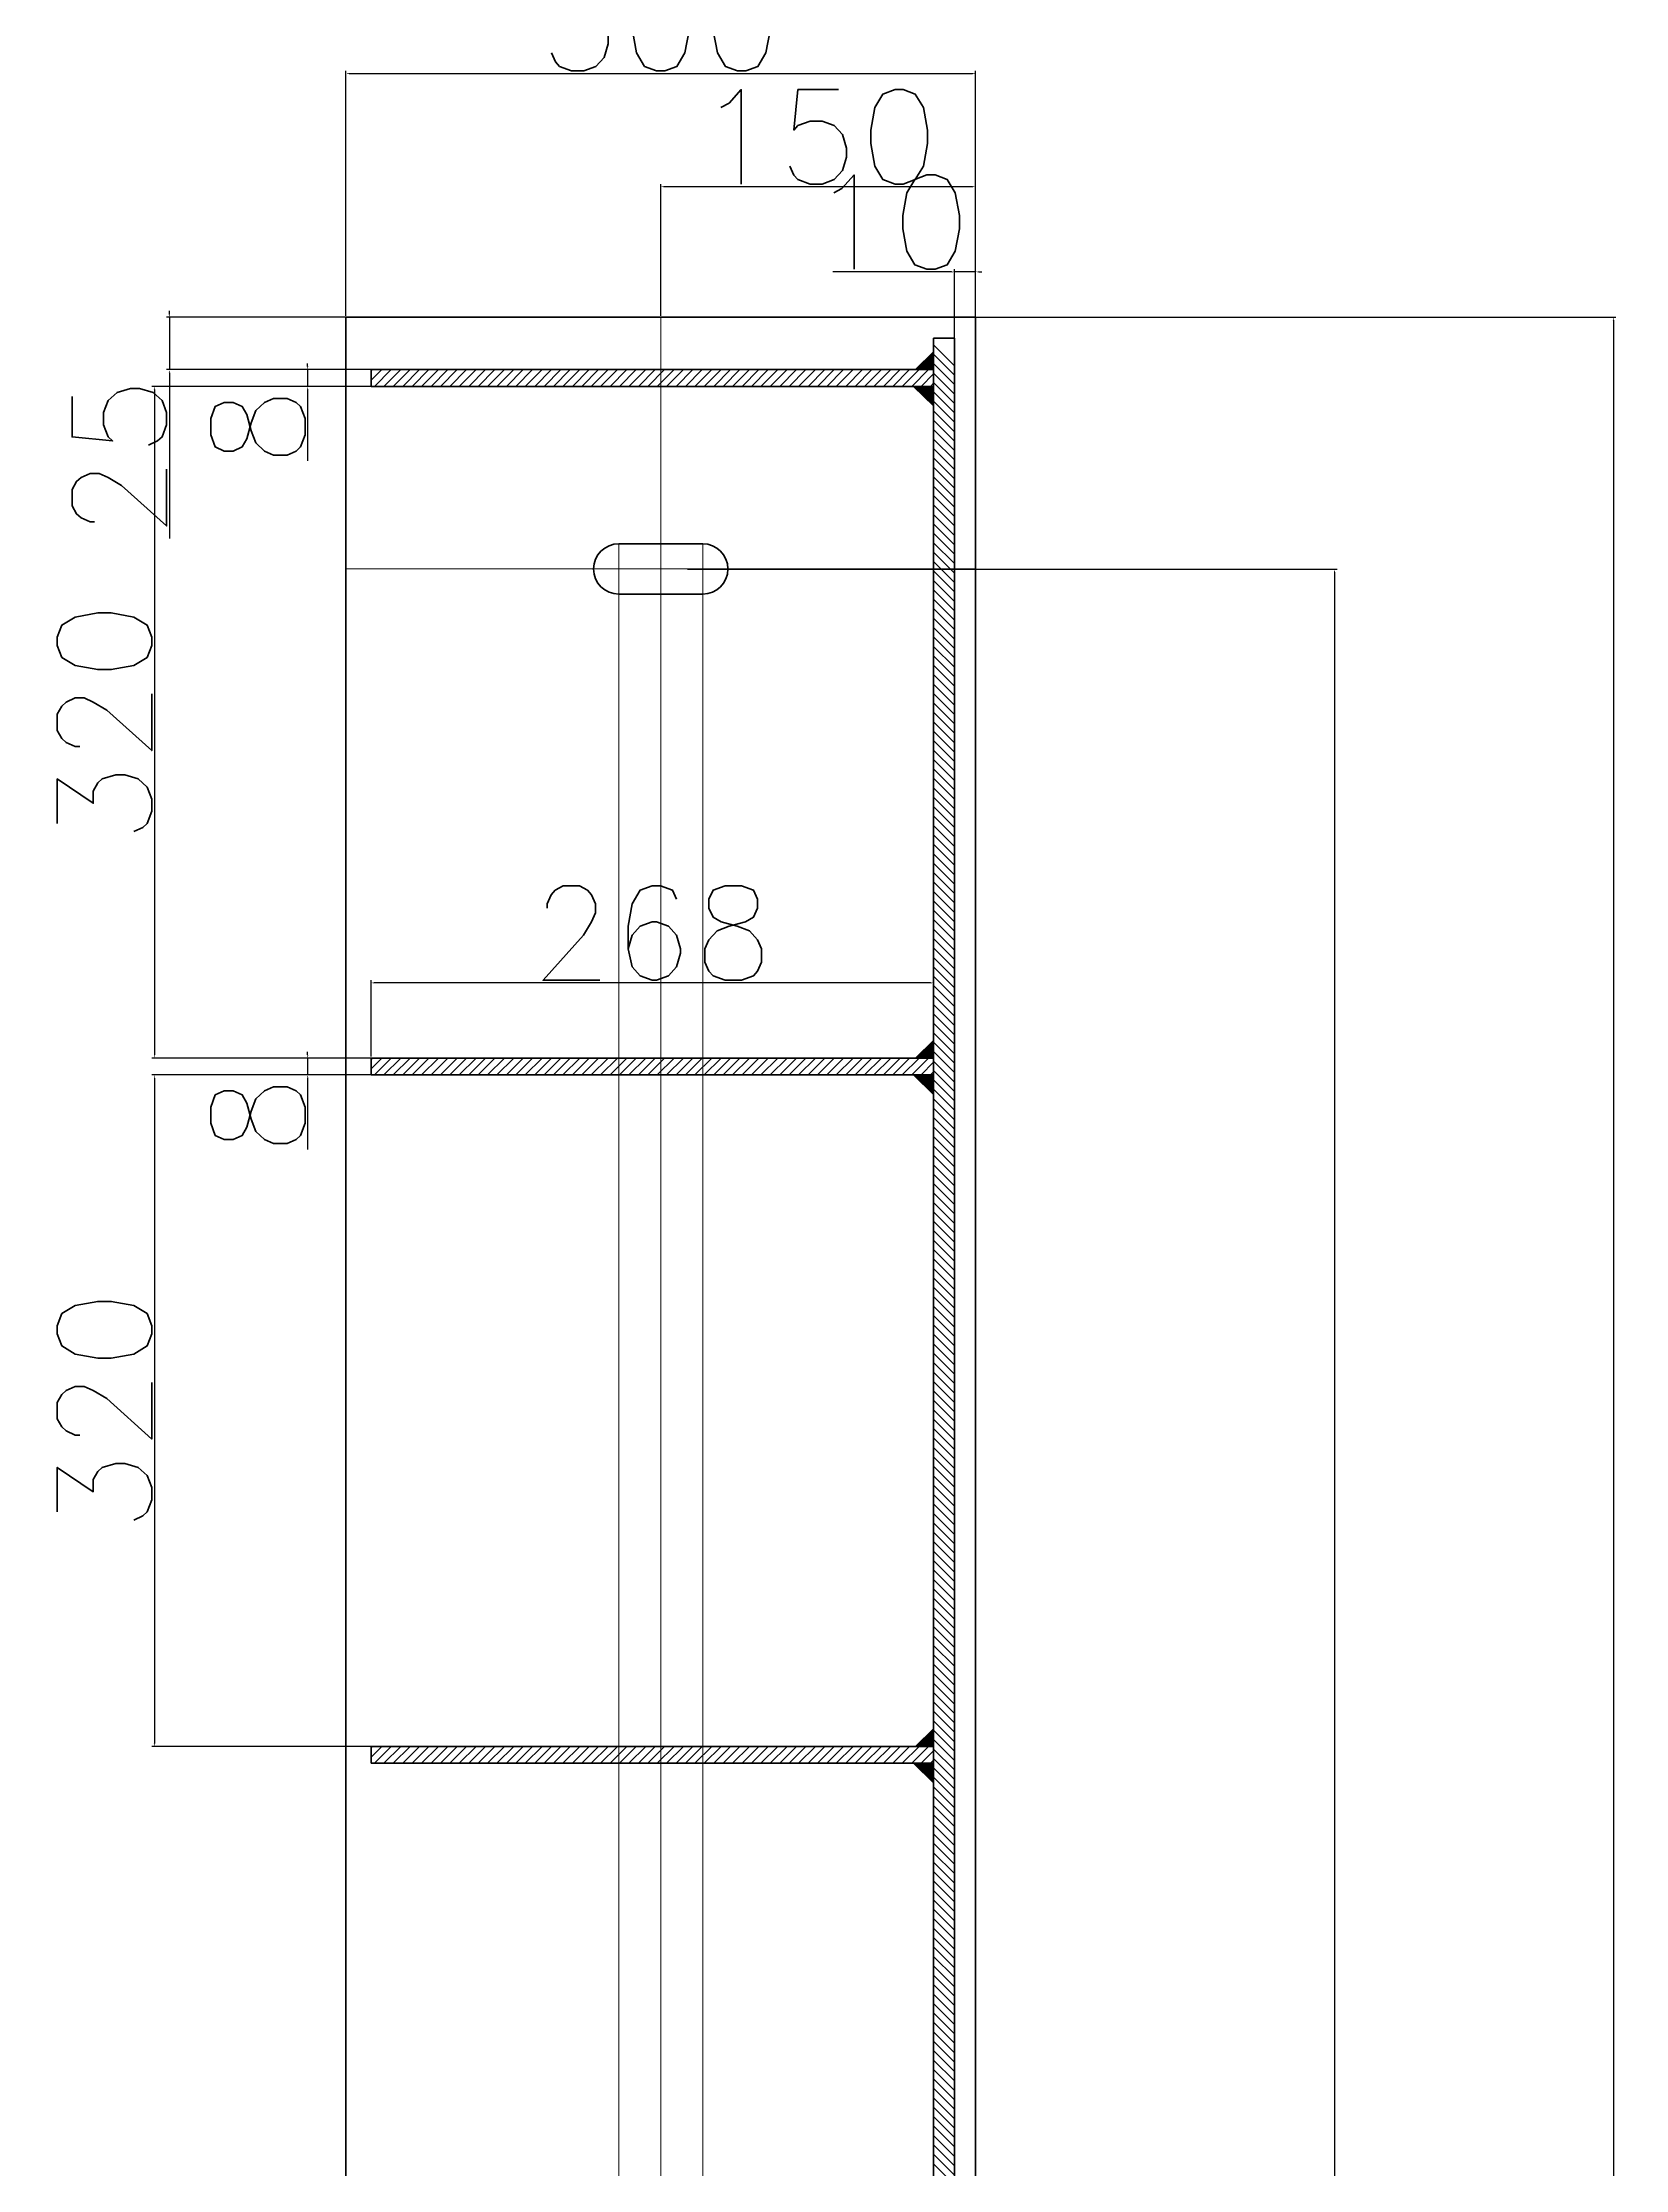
# Model space of a CAD drawing. Extents: x -11028 to 1475, y 2438 to 11279.
# Drawn here: x -5623 to -4869, y 4374 to 5388 of the extents above; entities that cross this region are included whole.
import ezdxf

# ---------------------------------------------------------------- set-up
doc = ezdxf.new("R2010")
doc.units = 0
doc.linetypes.add('ACAD_ISO04W100', pattern=[30.5, 24, -3, 0.5, -3])
doc.layers.get('DEFPOINTS').update_dxf_attribs({"linetype": 'CONTINUOUS', "lineweight": 13})
for name, color, linetype, lineweight in [('1粗实线', 3, 'CONTINUOUS', 40), ('2细实线', 7, 'CONTINUOUS', 25), ('3中心线', 30, 'ACAD_ISO04W100', 20)]:
    doc.layers.add(name, color=color, linetype=linetype, lineweight=lineweight)
doc.styles.add('ST3', font='txt.shx', dxfattribs={"height": 45, "bigfont": 'intecad.shx'})
doc.dimstyles.get("Standard").update_dxf_attribs({"dimtxt": 0.18, "dimasz": 0.18, "dimexe": 0.18, "dimexo": 0.0625, "dimgap": 0.09, "dimtad": 0, "dimtih": 1, "dimtoh": 1, "dimdec": 4, "dimzin": 0, "dimdsep": 46, "dimtxsty": 'Standard', "dimcen": 0.09, "dimadec": 0, "dimazin": 0, "dimtfac": 1, "dimtdec": 4, "dimtofl": 0, "dimtmove": 0, "dimatfit": 3, "dimfxl": 0, "dimtolj": 1, "dimtzin": 0, "dimarcsym": 0})

# ---------------------------------------------------------------- blocks, each defined once
blk = doc.blocks.new('*D52')
at = {"layer": '2细实线', "color": 7, "linetype": 'ByBlock', "lineweight": -2}
for p, q in [((-5255.3, 5256.8), (-4873.3, 5256.8)), ((-4874.5, 5255.3), (-4874.5, 3218.3)), ((-5255.3, 3216.8), (-4873.3, 3216.8))]:
    blk.add_line(p, q, dxfattribs=at)
at = {"layer": '2细实线', "color": 7, "linetype": 'ByBlock'}
for points in [[(-4874.8, 5255.3), (-4874.3, 5255.3), (-4874.5, 5256.8)], [(-4874.8, 3218.3), (-4874.3, 3218.3), (-4874.5, 3216.8)]]:
    blk.add_solid(points, dxfattribs=at)
at = {"layer": 'DEFPOINTS', "color": 0, "linetype": 'ByBlock'}
for p in [(-5255.9, 5256.8), (-5255.9, 3216.8), (-4874.5, 3216.8)]:
    blk.add_point(p, dxfattribs=at)
at = {"layer": '2细实线', "color": 7, "linetype": 'ByBlock', "insert": (-4898.3, 4236.8), "char_height": 45, "attachment_point": 5, "rotation": 90, "style": 'ST3'}
blk.add_mtext('\\A1;2040', dxfattribs=at)
blk = doc.blocks.new('*D53')
at = {"layer": '2细实线', "color": 7, "linetype": 'ByBlock', "lineweight": -2}
for p, q in [((-5315.7, 5136.8), (-5006.1, 5136.8)), ((-5007.4, 5135.3), (-5007.4, 3338.3)), ((-5272.4, 3336.8), (-5006.1, 3336.8))]:
    blk.add_line(p, q, dxfattribs=at)
at = {"layer": '2细实线', "color": 7, "linetype": 'ByBlock'}
for points in [[(-5007.6, 5135.3), (-5007.1, 5135.3), (-5007.4, 5136.8)], [(-5007.6, 3338.3), (-5007.1, 3338.3), (-5007.4, 3336.8)]]:
    blk.add_solid(points, dxfattribs=at)
at = {"layer": 'DEFPOINTS', "color": 0, "linetype": 'ByBlock'}
for p in [(-5316.4, 5136.8), (-5273.1, 3336.8), (-5007.4, 3336.8)]:
    blk.add_point(p, dxfattribs=at)
at = {"layer": '2细实线', "color": 7, "linetype": 'ByBlock', "insert": (-5031.1, 4236.8), "char_height": 45, "attachment_point": 5, "rotation": 90, "style": 'ST3'}
blk.add_mtext('\\A1;1800', dxfattribs=at)
blk = doc.blocks.new('*D54')
at = {"layer": '2细实线', "color": 7, "linetype": 'ByBlock', "lineweight": -2}
for p, q in [((-5188.4, 5227.3), (-5188.4, 5279.6)), ((-5178.4, 5227.3), (-5178.4, 5279.6)), ((-5189.9, 5278.4), (-5246.4, 5278.4)), ((-5178.4, 5278.4), (-5188.4, 5278.4)), ((-5176.9, 5278.4), (-5175.4, 5278.4))]:
    blk.add_line(p, q, dxfattribs=at)
at = {"layer": '2细实线', "color": 7, "linetype": 'ByBlock'}
for points in [[(-5189.9, 5278.6), (-5189.9, 5278.1), (-5188.4, 5278.4)], [(-5176.9, 5278.6), (-5176.9, 5278.1), (-5178.4, 5278.4)]]:
    blk.add_solid(points, dxfattribs=at)
at = {"layer": 'DEFPOINTS', "color": 0, "linetype": 'ByBlock'}
for p in [(-5188.4, 5278.4), (-5188.4, 5226.7), (-5178.4, 5226.7)]:
    blk.add_point(p, dxfattribs=at)
at = {"layer": '2细实线', "color": 7, "linetype": 'ByBlock', "insert": (-5218.9, 5302.1), "char_height": 45, "attachment_point": 5, "style": 'ST3'}
blk.add_mtext('\\A1;10', dxfattribs=at)
blk = doc.blocks.new('*D55')
at = {"layer": '2细实线', "color": 7, "linetype": 'ByBlock', "lineweight": -2}
for p, q in [((-5328.4, 5257.5), (-5328.4, 5320.2)), ((-5178.4, 5227.3), (-5178.4, 5320.2)), ((-5179.9, 5318.9), (-5326.9, 5318.9))]:
    blk.add_line(p, q, dxfattribs=at)
at = {"layer": '2细实线', "color": 7, "linetype": 'ByBlock'}
for points in [[(-5326.9, 5319.2), (-5326.9, 5318.7), (-5328.4, 5318.9)], [(-5179.9, 5319.2), (-5179.9, 5318.7), (-5178.4, 5318.9)]]:
    blk.add_solid(points, dxfattribs=at)
at = {"layer": 'DEFPOINTS', "color": 0, "linetype": 'ByBlock'}
for p in [(-5328.4, 5318.9), (-5328.4, 5256.8), (-5178.4, 5226.7)]:
    blk.add_point(p, dxfattribs=at)
at = {"layer": '2细实线', "color": 7, "linetype": 'ByBlock', "insert": (-5253.4, 5342.7), "char_height": 45, "attachment_point": 5, "style": 'ST3'}
blk.add_mtext('\\A1;150', dxfattribs=at)
blk = doc.blocks.new('*D56')
at = {"layer": '2细实线', "color": 7, "linetype": 'ByBlock', "lineweight": -2}
for p, q in [((-5478.4, 5257.5), (-5478.4, 5374.1)), ((-5179.9, 5372.8), (-5476.9, 5372.8)), ((-5178.4, 5227.3), (-5178.4, 5374.1))]:
    blk.add_line(p, q, dxfattribs=at)
at = {"layer": '2细实线', "color": 7, "linetype": 'ByBlock'}
for points in [[(-5476.9, 5373.1), (-5476.9, 5372.6), (-5478.4, 5372.8)], [(-5179.9, 5373.1), (-5179.9, 5372.6), (-5178.4, 5372.8)]]:
    blk.add_solid(points, dxfattribs=at)
at = {"layer": 'DEFPOINTS', "color": 0, "linetype": 'ByBlock'}
for p in [(-5478.4, 5372.8), (-5478.4, 5256.8), (-5178.4, 5226.7)]:
    blk.add_point(p, dxfattribs=at)
at = {"layer": '2细实线', "color": 7, "linetype": 'ByBlock', "insert": (-5328.4, 5396.6), "char_height": 45, "attachment_point": 5, "style": 'ST3'}
blk.add_mtext('\\A1;300', dxfattribs=at)
blk = doc.blocks.new('*D57')
at = {"layer": '2细实线', "color": 7, "linetype": 'ByBlock', "lineweight": -2}
for p, q in [((-5466.4, 4904.5), (-5466.4, 4940.9)), ((-5199.9, 4939.6), (-5464.9, 4939.6)), ((-5198.4, 4934.5), (-5198.4, 4940.9))]:
    blk.add_line(p, q, dxfattribs=at)
at = {"layer": '2细实线', "color": 7, "linetype": 'ByBlock'}
for points in [[(-5464.9, 4939.9), (-5464.9, 4939.4), (-5466.4, 4939.6)], [(-5199.9, 4939.9), (-5199.9, 4939.4), (-5198.4, 4939.6)]]:
    blk.add_solid(points, dxfattribs=at)
at = {"layer": 'DEFPOINTS', "color": 0, "linetype": 'ByBlock'}
for p in [(-5466.4, 4939.6), (-5198.4, 4933.8), (-5466.4, 4903.8)]:
    blk.add_point(p, dxfattribs=at)
at = {"layer": '2细实线', "color": 7, "linetype": 'ByBlock', "insert": (-5332.4, 4963.4), "char_height": 45, "attachment_point": 5, "style": 'ST3'}
blk.add_mtext('\\A1;268', dxfattribs=at)
blk = doc.blocks.new('*D58')
at = {"layer": '2细实线', "color": 7, "linetype": 'ByBlock', "lineweight": -2}
for p, q in [((-5446.4, 5231.8), (-5497.8, 5231.8)), ((-5496.6, 5233.3), (-5496.6, 5234.8)), ((-5496.6, 5231.8), (-5496.6, 5223.8)), ((-5446.4, 5223.8), (-5497.8, 5223.8)), ((-5496.6, 5222.3), (-5496.6, 5188.3))]:
    blk.add_line(p, q, dxfattribs=at)
at = {"layer": '2细实线', "color": 7, "linetype": 'ByBlock'}
for points in [[(-5496.8, 5233.3), (-5496.3, 5233.3), (-5496.6, 5231.8)], [(-5496.8, 5222.3), (-5496.3, 5222.3), (-5496.6, 5223.8)]]:
    blk.add_solid(points, dxfattribs=at)
at = {"layer": 'DEFPOINTS', "color": 0, "linetype": 'ByBlock'}
for p in [(-5445.8, 5231.8), (-5496.6, 5223.8), (-5445.8, 5223.8)]:
    blk.add_point(p, dxfattribs=at)
at = {"layer": '2细实线', "color": 7, "linetype": 'ByBlock', "insert": (-5520.3, 5204.6), "char_height": 45, "attachment_point": 5, "rotation": 90, "style": 'ST3'}
blk.add_mtext('\\A1;8', dxfattribs=at)
blk = doc.blocks.new('*D59')
at = {"layer": '2细实线', "color": 7, "linetype": 'ByBlock', "lineweight": -2}
for p, q in [((-5447.1, 5223.8), (-5570.9, 5223.8)), ((-5569.6, 5222.3), (-5569.6, 4905.3)), ((-5447.1, 4903.8), (-5570.9, 4903.8))]:
    blk.add_line(p, q, dxfattribs=at)
at = {"layer": '2细实线', "color": 7, "linetype": 'ByBlock'}
for points in [[(-5569.9, 5222.3), (-5569.4, 5222.3), (-5569.6, 5223.8)], [(-5569.9, 4905.3), (-5569.4, 4905.3), (-5569.6, 4903.8)]]:
    blk.add_solid(points, dxfattribs=at)
at = {"layer": 'DEFPOINTS', "color": 0, "linetype": 'ByBlock'}
for p in [(-5446.4, 5223.8), (-5569.6, 4903.8), (-5446.4, 4903.8)]:
    blk.add_point(p, dxfattribs=at)
at = {"layer": '2细实线', "color": 7, "linetype": 'ByBlock', "insert": (-5593.4, 5063.8), "char_height": 45, "attachment_point": 5, "rotation": 90, "style": 'ST3'}
blk.add_mtext('\\A1;320', dxfattribs=at)
blk = doc.blocks.new('*D60')
at = {"layer": '2细实线', "color": 7, "linetype": 'ByBlock', "lineweight": -2}
for p, q in [((-5562.5, 5258.3), (-5562.5, 5259.8)), ((-5422.1, 5256.8), (-5563.8, 5256.8)), ((-5562.5, 5256.8), (-5562.5, 5231.8)), ((-5479, 5231.8), (-5563.8, 5231.8)), ((-5562.5, 5230.3), (-5562.5, 5151.3))]:
    blk.add_line(p, q, dxfattribs=at)
at = {"layer": '2细实线', "color": 7, "linetype": 'ByBlock'}
for points in [[(-5562.8, 5258.3), (-5562.3, 5258.3), (-5562.5, 5256.8)], [(-5562.8, 5230.3), (-5562.3, 5230.3), (-5562.5, 5231.8)]]:
    blk.add_solid(points, dxfattribs=at)
at = {"layer": 'DEFPOINTS', "color": 0, "linetype": 'ByBlock'}
for p in [(-5421.5, 5256.8), (-5562.5, 5231.8), (-5478.4, 5231.8)]:
    blk.add_point(p, dxfattribs=at)
at = {"layer": '2细实线', "color": 7, "linetype": 'ByBlock', "insert": (-5586.3, 5190.1), "char_height": 45, "attachment_point": 5, "rotation": 90, "style": 'ST3'}
blk.add_mtext('\\A1;25', dxfattribs=at)
blk = doc.blocks.new('*D61')
at = {"layer": '2细实线', "color": 7, "linetype": 'ByBlock', "lineweight": -2}
for p, q in [((-5496.6, 4905.3), (-5496.6, 4906.8)), ((-5446.4, 4903.8), (-5497.8, 4903.8)), ((-5446.4, 4895.8), (-5497.8, 4895.8)), ((-5496.6, 4903.8), (-5496.6, 4895.8)), ((-5496.6, 4894.3), (-5496.6, 4860.3))]:
    blk.add_line(p, q, dxfattribs=at)
at = {"layer": '2细实线', "color": 7, "linetype": 'ByBlock'}
for points in [[(-5496.8, 4905.3), (-5496.3, 4905.3), (-5496.6, 4903.8)], [(-5496.8, 4894.3), (-5496.3, 4894.3), (-5496.6, 4895.8)]]:
    blk.add_solid(points, dxfattribs=at)
at = {"layer": 'DEFPOINTS', "color": 0, "linetype": 'ByBlock'}
for p in [(-5496.6, 4895.8), (-5445.8, 4903.8), (-5445.8, 4895.8)]:
    blk.add_point(p, dxfattribs=at)
at = {"layer": '2细实线', "color": 7, "linetype": 'ByBlock', "insert": (-5520.3, 4876.6), "char_height": 45, "attachment_point": 5, "rotation": 90, "style": 'ST3'}
blk.add_mtext('\\A1;8', dxfattribs=at)
blk = doc.blocks.new('*D62')
at = {"layer": '2细实线', "color": 7, "linetype": 'ByBlock', "lineweight": -2}
for p, q in [((-5447.1, 4895.8), (-5570.9, 4895.8)), ((-5569.6, 4894.3), (-5569.6, 4577.3)), ((-5447.1, 4575.8), (-5570.9, 4575.8))]:
    blk.add_line(p, q, dxfattribs=at)
at = {"layer": '2细实线', "color": 7, "linetype": 'ByBlock'}
for points in [[(-5569.9, 4894.3), (-5569.4, 4894.3), (-5569.6, 4895.8)], [(-5569.9, 4577.3), (-5569.4, 4577.3), (-5569.6, 4575.8)]]:
    blk.add_solid(points, dxfattribs=at)
at = {"layer": 'DEFPOINTS', "color": 0, "linetype": 'ByBlock'}
for p in [(-5446.4, 4895.8), (-5569.6, 4575.8), (-5446.4, 4575.8)]:
    blk.add_point(p, dxfattribs=at)
at = {"layer": '2细实线', "color": 7, "linetype": 'ByBlock', "insert": (-5593.4, 4735.8), "char_height": 45, "attachment_point": 5, "rotation": 90, "style": 'ST3'}
blk.add_mtext('\\A1;320', dxfattribs=at)

msp = doc.modelspace()

# ---------------------------------------------------------------- hatches: boundary and pattern name
at = {"layer": '2细实线', "linetype": 'ByBlock'}
h = msp.add_hatch(dxfattribs=at)
h.set_pattern_fill('ANSI37', color=256, scale=0.1, angle=90, style=0)
h.set_pattern_definition([(45, (2412.593, 5485.93658), (0.224506403, -0.224506403), []), (315, (2412.593, 5485.93658), (-0.224506403, -0.224506403), [])])
h.paths.add_polyline_path([(-5198.36242, 5240.25301), (-5198.36242, 5231.83111), (-5207.05721, 5231.83111)])
h.paths.add_polyline_path([(-5207.91528, 5223.83111), (-5198.36242, 5223.83111), (-5198.36242, 5214.53499)])
h = msp.add_hatch(dxfattribs=at)
h.set_pattern_fill('ANSI31', color=256, angle=90, style=0)
h.set_pattern_definition([(45, (2412.593, 5485.9366), (2.245064, -2.245064), [])])
h.paths.add_polyline_path([(-5328.36242, 5231.83111), (-5198.36242, 5231.83111), (-5198.36242, 5223.83111), (-5328.36242, 5223.83111)])
h.paths.add_polyline_path([(-5466.36242, 5231.83111), (-5328.36242, 5231.83111), (-5328.36242, 5223.83111), (-5466.36242, 5223.83111)])
h = msp.add_hatch(dxfattribs=at)
h.set_pattern_fill('ANSI37', color=256, scale=0.1, angle=90, style=0)
h.set_pattern_definition([(45, (2412.593, 5157.93658), (0.224506403, -0.224506403), []), (315, (2412.593, 5157.93658), (-0.224506403, -0.224506403), [])])
h.paths.add_polyline_path([(-5198.36242, 4912.25301), (-5198.36242, 4903.83111), (-5207.05721, 4903.83111)])
h.paths.add_polyline_path([(-5207.91528, 4895.83111), (-5198.36242, 4895.83111), (-5198.36242, 4886.53499)])
h = msp.add_hatch(dxfattribs=at)
h.set_pattern_fill('ANSI31', color=256, angle=90, style=0)
h.set_pattern_definition([(45, (2412.593, 5157.9366), (2.245064, -2.245064), [])])
h.paths.add_polyline_path([(-5328.36242, 4903.83111), (-5198.36242, 4903.83111), (-5198.36242, 4895.83111), (-5328.36242, 4895.83111)])
h.paths.add_polyline_path([(-5466.36242, 4903.83111), (-5328.36242, 4903.83111), (-5328.36242, 4895.83111), (-5466.36242, 4895.83111)])
h = msp.add_hatch(dxfattribs=at)
h.set_pattern_fill('ANSI37', color=256, scale=0.1, angle=90, style=0)
h.set_pattern_definition([(45, (2412.593, 4829.93658), (0.224506403, -0.224506403), []), (315, (2412.593, 4829.93658), (-0.224506403, -0.224506403), [])])
h.paths.add_polyline_path([(-5198.36242, 4584.25301), (-5198.36242, 4575.83111), (-5207.05721, 4575.83111)])
h.paths.add_polyline_path([(-5207.91528, 4567.83111), (-5198.36242, 4567.83111), (-5198.36242, 4558.53499)])
h = msp.add_hatch(dxfattribs=at)
h.set_pattern_fill('ANSI31', color=256, angle=90, style=0)
h.set_pattern_definition([(45, (2412.593, 4829.9366), (2.245064, -2.245064), [])])
h.paths.add_polyline_path([(-5328.36242, 4575.83111), (-5198.36242, 4575.83111), (-5198.36242, 4567.83111), (-5328.36242, 4567.83111)])
h.paths.add_polyline_path([(-5466.36242, 4575.83111), (-5328.36242, 4575.83111), (-5328.36242, 4567.83111), (-5466.36242, 4567.83111)])

# ---------------------------------------------------------------- linework, layer by layer
at = {"layer": '1粗实线', "linetype": 'ByBlock'}
for p, q in [((-5478.36242, 3216.83111), (-5478.36242, 5256.83111)), ((-5178.36242, 5256.83111), (-5478.36242, 5256.83111)), ((-5178.36242, 3216.83111), (-5178.36242, 5256.83111)), ((-5207.05721, 5231.83111), (-5198.36242, 5240.25301)), ((-5198.36242, 3226.83111), (-5198.36242, 5246.83111)), ((-5188.36242, 5246.83111), (-5198.36242, 5246.83111)), ((-5188.36242, 3226.83111), (-5188.36242, 5246.83111)), ((-5466.36242, 5223.83111), (-5466.36242, 5231.83111)), ((-5198.36242, 5231.83111), (-5466.36242, 5231.83111)), ((-5198.36242, 5223.83111), (-5466.36242, 5223.83111)), ((-5207.91528, 5223.83111), (-5198.36242, 5214.53499)), ((-5348.36242, 5148.83111), (-5308.36242, 5148.83111)), ((-5348.36242, 5124.83111), (-5308.36242, 5124.83111)), ((-5207.05721, 4903.83111), (-5198.36242, 4912.25301)), ((-5466.36242, 4895.83111), (-5466.36242, 4903.83111)), ((-5198.36242, 4903.83111), (-5466.36242, 4903.83111)), ((-5198.36242, 4895.83111), (-5466.36242, 4895.83111)), ((-5207.91528, 4895.83111), (-5198.36242, 4886.53499)), ((-5207.05721, 4575.83111), (-5198.36242, 4584.25301)), ((-5466.36242, 4567.83111), (-5466.36242, 4575.83111)), ((-5198.36242, 4575.83111), (-5466.36242, 4575.83111)), ((-5198.36242, 4567.83111), (-5466.36242, 4567.83111)), ((-5207.91528, 4567.83111), (-5198.36242, 4558.53499))]:
    msp.add_line(p, q, dxfattribs=at)
for centre, start, end in [((-5348.36242, 5136.83111), 90, 270), ((-5308.36242, 5136.83111), 270, 90)]:
    msp.add_arc(centre, 12, start, end, dxfattribs=at)
at = {"layer": '2细实线', "linetype": 'ByBlock'}
for p, q in [((-5188.36242, 5233.65801), (-5198.36242, 5243.65801)), ((-5188.36242, 5229.16788), (-5198.36242, 5239.16788)), ((-5188.36242, 5224.67776), (-5198.36242, 5234.67776)), ((-5188.36242, 5220.18763), (-5198.36242, 5230.18763)), ((-5188.36242, 5215.6975), (-5198.36242, 5225.6975)), ((-5188.36242, 5211.20737), (-5198.36242, 5221.20737)), ((-5188.36242, 5206.71724), (-5198.36242, 5216.71724)), ((-5188.36242, 5202.22712), (-5198.36242, 5212.22712)), ((-5188.36242, 5197.73699), (-5198.36242, 5207.73699)), ((-5188.36242, 5193.24686), (-5198.36242, 5203.24686)), ((-5188.36242, 5188.75673), (-5198.36242, 5198.75673)), ((-5188.36242, 5184.2666), (-5198.36242, 5194.2666)), ((-5188.36242, 5179.77648), (-5198.36242, 5189.77648)), ((-5188.36242, 5175.28635), (-5198.36242, 5185.28635)), ((-5188.36242, 5170.79622), (-5198.36242, 5180.79622)), ((-5188.36242, 5166.30609), (-5198.36242, 5176.30609)), ((-5188.36242, 5161.81596), (-5198.36242, 5171.81596)), ((-5188.36242, 5157.32584), (-5198.36242, 5167.32584)), ((-5188.36242, 5152.83571), (-5198.36242, 5162.83571)), ((-5188.36242, 5148.34558), (-5198.36242, 5158.34558)), ((-5188.36242, 5143.85545), (-5198.36242, 5153.85545)), ((-5188.36242, 5139.36532), (-5198.36242, 5149.36532)), ((-5188.36242, 5134.8752), (-5198.36242, 5144.8752)), ((-5188.36242, 5130.38507), (-5198.36242, 5140.38507)), ((-5188.36242, 5125.89494), (-5198.36242, 5135.89494)), ((-5188.36242, 5121.40481), (-5198.36242, 5131.40481)), ((-5188.36242, 5116.91468), (-5198.36242, 5126.91468)), ((-5188.36242, 5112.42456), (-5198.36242, 5122.42456)), ((-5188.36242, 5107.93443), (-5198.36242, 5117.93443)), ((-5188.36242, 5103.4443), (-5198.36242, 5113.4443)), ((-5188.36242, 5098.95417), (-5198.36242, 5108.95417)), ((-5188.36242, 5094.46404), (-5198.36242, 5104.46404)), ((-5188.36242, 5089.97391), (-5198.36242, 5099.97391)), ((-5188.36242, 5085.48379), (-5198.36242, 5095.48379)), ((-5188.36242, 5080.99366), (-5198.36242, 5090.99366)), ((-5188.36242, 5076.50353), (-5198.36242, 5086.50353)), ((-5188.36242, 5072.0134), (-5198.36242, 5082.0134)), ((-5188.36242, 5067.52327), (-5198.36242, 5077.52327)), ((-5188.36242, 5063.03315), (-5198.36242, 5073.03315)), ((-5188.36242, 5058.54302), (-5198.36242, 5068.54302)), ((-5188.36242, 5054.05289), (-5198.36242, 5064.05289)), ((-5188.36242, 5049.56276), (-5198.36242, 5059.56276)), ((-5188.36242, 5045.07263), (-5198.36242, 5055.07263)), ((-5188.36242, 5040.58251), (-5198.36242, 5050.58251)), ((-5188.36242, 5036.09238), (-5198.36242, 5046.09238)), ((-5188.36242, 5031.60225), (-5198.36242, 5041.60225)), ((-5188.36242, 5027.11212), (-5198.36242, 5037.11212)), ((-5188.36242, 5022.62199), (-5198.36242, 5032.62199)), ((-5188.36242, 5018.13187), (-5198.36242, 5028.13187)), ((-5188.36242, 5013.64174), (-5198.36242, 5023.64174)), ((-5188.36242, 5009.15161), (-5198.36242, 5019.15161)), ((-5188.36242, 5004.66148), (-5198.36242, 5014.66148)), ((-5188.36242, 5000.17135), (-5198.36242, 5010.17135)), ((-5188.36242, 4995.68123), (-5198.36242, 5005.68123)), ((-5188.36242, 4991.1911), (-5198.36242, 5001.1911)), ((-5188.36242, 4986.70097), (-5198.36242, 4996.70097)), ((-5188.36242, 4982.21084), (-5198.36242, 4992.21084)), ((-5188.36242, 4977.72071), (-5198.36242, 4987.72071)), ((-5188.36242, 4973.23059), (-5198.36242, 4983.23059)), ((-5188.36242, 4968.74046), (-5198.36242, 4978.74046)), ((-5188.36242, 4964.25033), (-5198.36242, 4974.25033)), ((-5188.36242, 4959.7602), (-5198.36242, 4969.7602)), ((-5188.36242, 4955.27007), (-5198.36242, 4965.27007)), ((-5188.36242, 4950.77995), (-5198.36242, 4960.77995)), ((-5188.36242, 4946.28982), (-5198.36242, 4956.28982)), ((-5188.36242, 4941.79969), (-5198.36242, 4951.79969)), ((-5188.36242, 4937.30956), (-5198.36242, 4947.30956)), ((-5188.36242, 4932.81943), (-5198.36242, 4942.81943)), ((-5188.36242, 4928.3293), (-5198.36242, 4938.3293)), ((-5188.36242, 4923.83918), (-5198.36242, 4933.83918)), ((-5188.36242, 4919.34905), (-5198.36242, 4929.34905)), ((-5188.36242, 4914.85892), (-5198.36242, 4924.85892)), ((-5188.36242, 4910.36879), (-5198.36242, 4920.36879)), ((-5188.36242, 4905.87866), (-5198.36242, 4915.87866)), ((-5188.36242, 4901.38854), (-5198.36242, 4911.38854)), ((-5188.36242, 4896.89841), (-5198.36242, 4906.89841)), ((-5188.36242, 4892.40828), (-5198.36242, 4902.40828)), ((-5188.36242, 4887.91815), (-5198.36242, 4897.91815)), ((-5188.36242, 4883.42802), (-5198.36242, 4893.42802)), ((-5188.36242, 4878.9379), (-5198.36242, 4888.9379)), ((-5188.36242, 4874.44777), (-5198.36242, 4884.44777)), ((-5188.36242, 4869.95764), (-5198.36242, 4879.95764)), ((-5188.36242, 4865.46751), (-5198.36242, 4875.46751)), ((-5188.36242, 4860.97738), (-5198.36242, 4870.97738)), ((-5188.36242, 4856.48726), (-5198.36242, 4866.48726)), ((-5188.36242, 4851.99713), (-5198.36242, 4861.99713)), ((-5188.36242, 4847.507), (-5198.36242, 4857.507)), ((-5188.36242, 4843.01687), (-5198.36242, 4853.01687)), ((-5188.36242, 4838.52674), (-5198.36242, 4848.52674)), ((-5188.36242, 4834.03662), (-5198.36242, 4844.03662)), ((-5188.36242, 4829.54649), (-5198.36242, 4839.54649)), ((-5188.36242, 4825.05636), (-5198.36242, 4835.05636)), ((-5188.36242, 4820.56623), (-5198.36242, 4830.56623)), ((-5188.36242, 4816.0761), (-5198.36242, 4826.0761)), ((-5188.36242, 4811.58598), (-5198.36242, 4821.58598)), ((-5188.36242, 4807.09585), (-5198.36242, 4817.09585)), ((-5188.36242, 4802.60572), (-5198.36242, 4812.60572)), ((-5188.36242, 4798.11559), (-5198.36242, 4808.11559)), ((-5188.36242, 4793.62546), (-5198.36242, 4803.62546)), ((-5188.36242, 4789.13533), (-5198.36242, 4799.13533)), ((-5188.36242, 4784.64521), (-5198.36242, 4794.64521)), ((-5188.36242, 4780.15508), (-5198.36242, 4790.15508)), ((-5188.36242, 4775.66495), (-5198.36242, 4785.66495)), ((-5188.36242, 4771.17482), (-5198.36242, 4781.17482)), ((-5188.36242, 4766.68469), (-5198.36242, 4776.68469)), ((-5188.36242, 4762.19457), (-5198.36242, 4772.19457)), ((-5188.36242, 4757.70444), (-5198.36242, 4767.70444)), ((-5188.36242, 4753.21431), (-5198.36242, 4763.21431)), ((-5188.36242, 4748.72418), (-5198.36242, 4758.72418)), ((-5188.36242, 4744.23405), (-5198.36242, 4754.23405)), ((-5188.36242, 4739.74393), (-5198.36242, 4749.74393)), ((-5188.36242, 4735.2538), (-5198.36242, 4745.2538)), ((-5188.36242, 4730.76367), (-5198.36242, 4740.76367)), ((-5188.36242, 4726.27354), (-5198.36242, 4736.27354)), ((-5188.36242, 4721.78341), (-5198.36242, 4731.78341)), ((-5188.36242, 4717.29329), (-5198.36242, 4727.29329)), ((-5188.36242, 4712.80316), (-5198.36242, 4722.80316)), ((-5188.36242, 4708.31303), (-5198.36242, 4718.31303)), ((-5188.36242, 4703.8229), (-5198.36242, 4713.8229)), ((-5188.36242, 4699.33277), (-5198.36242, 4709.33277)), ((-5188.36242, 4694.84265), (-5198.36242, 4704.84265)), ((-5188.36242, 4690.35252), (-5198.36242, 4700.35252)), ((-5188.36242, 4685.86239), (-5198.36242, 4695.86239)), ((-5188.36242, 4681.37226), (-5198.36242, 4691.37226)), ((-5188.36242, 4676.88213), (-5198.36242, 4686.88213)), ((-5188.36242, 4672.39201), (-5198.36242, 4682.39201)), ((-5188.36242, 4667.90188), (-5198.36242, 4677.90188)), ((-5188.36242, 4663.41175), (-5198.36242, 4673.41175)), ((-5188.36242, 4658.92162), (-5198.36242, 4668.92162)), ((-5188.36242, 4654.43149), (-5198.36242, 4664.43149)), ((-5188.36242, 4649.94137), (-5198.36242, 4659.94137)), ((-5188.36242, 4645.45124), (-5198.36242, 4655.45124)), ((-5188.36242, 4640.96111), (-5198.36242, 4650.96111)), ((-5188.36242, 4636.47098), (-5198.36242, 4646.47098)), ((-5188.36242, 4631.98085), (-5198.36242, 4641.98085)), ((-5188.36242, 4627.49072), (-5198.36242, 4637.49072)), ((-5188.36242, 4623.0006), (-5198.36242, 4633.0006)), ((-5188.36242, 4618.51047), (-5198.36242, 4628.51047)), ((-5188.36242, 4614.02034), (-5198.36242, 4624.02034)), ((-5188.36242, 4609.53021), (-5198.36242, 4619.53021)), ((-5188.36242, 4605.04008), (-5198.36242, 4615.04008)), ((-5188.36242, 4600.54996), (-5198.36242, 4610.54996)), ((-5188.36242, 4596.05983), (-5198.36242, 4606.05983)), ((-5188.36242, 4591.5697), (-5198.36242, 4601.5697)), ((-5188.36242, 4587.07957), (-5198.36242, 4597.07957)), ((-5188.36242, 4582.58944), (-5198.36242, 4592.58944)), ((-5188.36242, 4578.09932), (-5198.36242, 4588.09932)), ((-5188.36242, 4573.60919), (-5198.36242, 4583.60919)), ((-5188.36242, 4569.11906), (-5198.36242, 4579.11906)), ((-5188.36242, 4564.62893), (-5198.36242, 4574.62893)), ((-5188.36242, 4560.1388), (-5198.36242, 4570.1388)), ((-5188.36242, 4555.64868), (-5198.36242, 4565.64868)), ((-5188.36242, 4551.15855), (-5198.36242, 4561.15855)), ((-5188.36242, 4546.66842), (-5198.36242, 4556.66842)), ((-5188.36242, 4542.17829), (-5198.36242, 4552.17829)), ((-5188.36242, 4537.68816), (-5198.36242, 4547.68816)), ((-5188.36242, 4533.19804), (-5198.36242, 4543.19804)), ((-5188.36242, 4528.70791), (-5198.36242, 4538.70791)), ((-5188.36242, 4524.21778), (-5198.36242, 4534.21778)), ((-5188.36242, 4519.72765), (-5198.36242, 4529.72765)), ((-5188.36242, 4515.23752), (-5198.36242, 4525.23752)), ((-5188.36242, 4510.7474), (-5198.36242, 4520.7474)), ((-5188.36242, 4506.25727), (-5198.36242, 4516.25727)), ((-5188.36242, 4501.76714), (-5198.36242, 4511.76714)), ((-5188.36242, 4497.27701), (-5198.36242, 4507.27701)), ((-5188.36242, 4492.78688), (-5198.36242, 4502.78688)), ((-5188.36242, 4488.29675), (-5198.36242, 4498.29675)), ((-5188.36242, 4483.80663), (-5198.36242, 4493.80663)), ((-5188.36242, 4479.3165), (-5198.36242, 4489.3165)), ((-5188.36242, 4474.82637), (-5198.36242, 4484.82637)), ((-5188.36242, 4470.33624), (-5198.36242, 4480.33624)), ((-5188.36242, 4465.84611), (-5198.36242, 4475.84611)), ((-5188.36242, 4461.35599), (-5198.36242, 4471.35599)), ((-5188.36242, 4456.86586), (-5198.36242, 4466.86586)), ((-5188.36242, 4452.37573), (-5198.36242, 4462.37573)), ((-5188.36242, 4447.8856), (-5198.36242, 4457.8856)), ((-5188.36242, 4443.39547), (-5198.36242, 4453.39547)), ((-5188.36242, 4438.90535), (-5198.36242, 4448.90535)), ((-5188.36242, 4434.41522), (-5198.36242, 4444.41522)), ((-5188.36242, 4429.92509), (-5198.36242, 4439.92509)), ((-5188.36242, 4425.43496), (-5198.36242, 4435.43496)), ((-5188.36242, 4420.94483), (-5198.36242, 4430.94483)), ((-5188.36242, 4416.45471), (-5198.36242, 4426.45471)), ((-5188.36242, 4411.96458), (-5198.36242, 4421.96458)), ((-5188.36242, 4407.47445), (-5198.36242, 4417.47445)), ((-5188.36242, 4402.98432), (-5198.36242, 4412.98432)), ((-5188.36242, 4398.49419), (-5198.36242, 4408.49419)), ((-5188.36242, 4394.00407), (-5198.36242, 4404.00407)), ((-5188.36242, 4389.51394), (-5198.36242, 4399.51394)), ((-5188.36242, 4385.02381), (-5198.36242, 4395.02381)), ((-5188.36242, 4380.53368), (-5198.36242, 4390.53368)), ((-5188.36242, 4376.04355), (-5198.36242, 4386.04355)), ((-5188.36242, 4371.55343), (-5198.36242, 4381.55343)), ((-5188.36242, 4367.0633), (-5198.36242, 4377.0633))]:
    msp.add_line(p, q, dxfattribs=at)
at = {"layer": '3中心线', "linetype": 'ByBlock'}
for p, q in [((-5328.36242, 3216.83111), (-5328.36242, 5256.83111)), ((-5348.36242, 3216.83111), (-5348.36242, 5148.83111)), ((-5308.36242, 3216.83111), (-5308.36242, 5148.83111)), ((-5178.36242, 5136.83111), (-5478.36242, 5136.83111))]:
    msp.add_line(p, q, dxfattribs=at)

# ---------------------------------------------------------------- dimensions: what is measured, and where the dimension line sits
at = {"layer": '2细实线', "linetype": 'ByBlock'}
for base, p1, p2, angle, text, picture, middle in [((-5478.36242, 5372.84532), (-5178.36242, 5226.66427), (-5478.36242, 5256.83111), 180, '300', '*D56', (-5328.36242, 5396.59532)), ((-5328.36242, 5318.92849), (-5178.36242, 5226.66427), (-5328.36242, 5256.83111), 180, '150', '*D55', (-5253.36242, 5342.67849)), ((-5188.36242, 5278.37279), (-5178.36242, 5226.66427), (-5188.36242, 5226.66427), 180, '10', '*D54', (-5218.86242, 5302.12279)), ((-5562.52399, 5231.83111), (-5421.46148, 5256.83111), (-5478.36242, 5231.83111), 90, '25', '*D60', (-5586.27399, 5190.08111)), ((-4874.54273, 3216.83111), (-5255.93299, 5256.83111), (-5255.93299, 3216.83111), 90, '2040', '*D52', (-4898.29273, 4236.83111)), ((-5496.56387, 5223.83111), (-5445.82196, 5231.83111), (-5445.82196, 5223.83111), 90, '8', '*D58', (-5520.31387, 5204.58111)), ((-5569.63224, 4903.83111), (-5446.44696, 5223.83111), (-5446.44696, 4903.83111), 90, '320', '*D59', (-5593.38224, 5063.83111)), ((-5007.38652, 3336.83111), (-5316.36242, 5136.83111), (-5273.07415, 3336.83111), 90, '1800', '*D53', (-5031.13652, 4236.83111)), ((-5466.36242, 4939.61049), (-5198.36242, 4933.83918), (-5466.36242, 4903.83111), 180, '268', '*D57', (-5332.36242, 4963.36049)), ((-5496.56387, 4895.83111), (-5445.82196, 4903.83111), (-5445.82196, 4895.83111), 90, '8', '*D61', (-5520.31387, 4876.58111)), ((-5569.63224, 4575.83111), (-5446.44696, 4895.83111), (-5446.44696, 4575.83111), 90, '320', '*D62', (-5593.38224, 4735.83111))]:
    dim = msp.add_linear_dim(base=base, p1=p1, p2=p2, angle=angle, text=text, dimstyle='Standard', override={"dimtxt": 3, "dimasz": 1.5, "dimexe": 1.25, "dimexo": 0.625, "dimgap": 1.25, "dimtad": 1, "dimtih": 0, "dimtoh": 0, "dimzin": 8, "dimlunit": 6, "dimtxsty": 'ST3', "dimcen": 1.5, "dimclrd": 7, "dimclre": 7, "dimclrt": 7, "dimtofl": 1, "dimatfit": 0}, dxfattribs=at)
    dim.commit()
    dim.dimension.update_dxf_attribs({"geometry": picture, "text_midpoint": middle})

doc.saveas('drawing.dxf')
